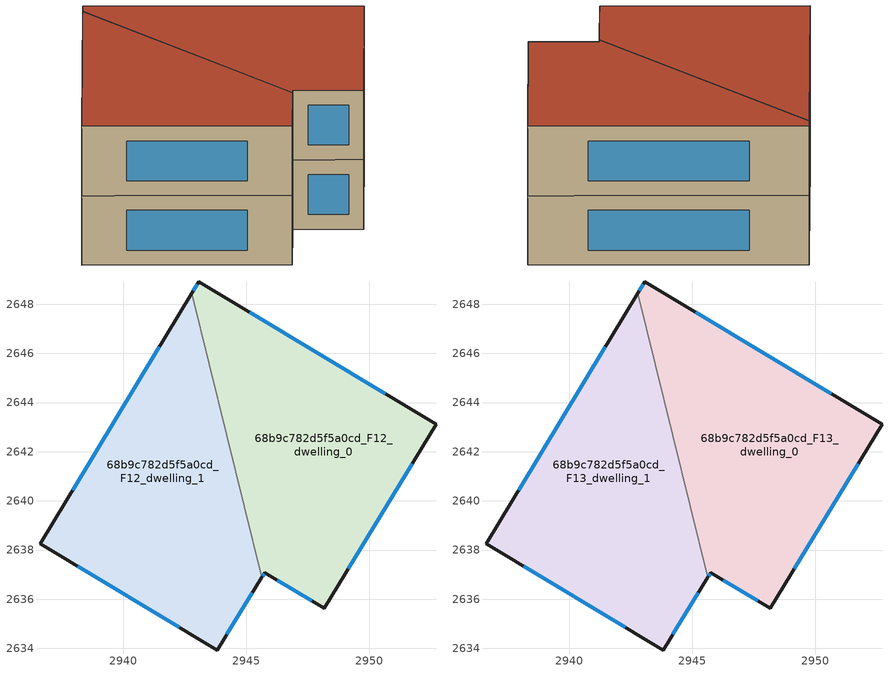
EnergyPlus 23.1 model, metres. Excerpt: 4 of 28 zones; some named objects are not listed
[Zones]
68b9c782d5f5a0cd_F12_dwelling_0
 floor to 68b9c782d5f5a0cd_F11_dwelling_0 (EU_floor_Construction): 2952.72,2643.11 2948.18,2635.63 2945.75,2637.08 2945.64,2636.9 2942.79,2648.45 2943.07,2648.91 z36
 wall outside (EU_wall_Construction): 2945.64,2636.9 2945.75,2637.08 2948.18,2635.63 2952.72,2643.11 2943.08,2648.91 2942.79,2648.45 z36:39
 wall to 68b9c782d5f5a0cd_F12_dwelling_1 (EU_wall_Construction): 2942.79,2648.45 2945.64,2636.9 z36:39
 window (EU_Window_Construction): 2943.01,2648.81 2942.85,2648.54 / 2950.65,2644.35 2945.14,2647.67 / 2949.15,2637.23 2951.75,2641.51 / 2946.27,2636.77 2947.66,2635.94 / 2945.66,2636.94 2945.73,2637.05 z36.64:38.36
68b9c782d5f5a0cd_F12_dwelling_1
 floor to 68b9c782d5f5a0cd_F11_dwelling_1 (EU_floor_Construction): 2942.79,2648.45 2945.64,2636.9 2943.83,2633.93 2936.61,2638.26 z36
 wall outside (EU_wall_Construction): 2942.79,2648.45 2936.61,2638.26 2943.83,2633.93 2945.64,2636.9 z36:39
 window (EU_Window_Construction): 2944.22,2634.57 2945.25,2636.27 / 2938.16,2637.33 2942.28,2634.86 / 2941.47,2646.26 2937.94,2640.44 z36.64:38.36
68b9c782d5f5a0cd_F13_dwelling_0
 floor to 68b9c782d5f5a0cd_F12_dwelling_0 (EU_floor_Construction): 2952.72,2643.11 2948.18,2635.63 2945.75,2637.08 2945.64,2636.9 2942.79,2648.45 2943.07,2648.91 z39
 wall outside (EU_wall_Construction): 2945.64,2636.9 2945.75,2637.08 2948.18,2635.63 2952.72,2643.11 2943.08,2648.91 2942.79,2648.45 z39:42
 wall to 68b9c782d5f5a0cd_F13_dwelling_1 (EU_wall_Construction): 2942.79,2648.45 2945.64,2636.9 z39:42
 window (EU_Window_Construction): 2943.01,2648.81 2942.85,2648.54 / 2950.65,2644.35 2945.14,2647.67 / 2949.15,2637.23 2951.75,2641.51 / 2946.27,2636.77 2947.66,2635.94 / 2945.66,2636.94 2945.73,2637.05 z39.64:41.36
 roof outside (EU_roof_Construction): 2948.18,2635.63 2952.72,2643.11 2943.08,2648.91 2942.79,2648.45 2945.64,2636.9 2945.75,2637.08 z42
68b9c782d5f5a0cd_F13_dwelling_1
 floor to 68b9c782d5f5a0cd_F12_dwelling_1 (EU_floor_Construction): 2942.79,2648.45 2945.64,2636.9 2943.83,2633.93 2936.61,2638.26 z39
 wall outside (EU_wall_Construction): 2942.79,2648.45 2936.61,2638.26 2943.83,2633.93 2945.64,2636.9 z39:42
 window (EU_Window_Construction): 2944.22,2634.57 2945.25,2636.27 / 2938.16,2637.33 2942.28,2634.86 / 2941.47,2646.26 2937.94,2640.44 z39.64:41.36
 roof outside (EU_roof_Construction): 2943.83,2633.93 2945.64,2636.9 2942.79,2648.45 2936.61,2638.26 z42
[Building]
EU S2 Campaign: North Axis=0; Terrain=City; Solar Distribution=FullExterior
[Site:Location]
Yerevan-Zvartnots.Intl.AP: Latitude=40.15; Longitude=44.383; Time Zone=4; Elevation=854
[SizingPeriod:WeatherFileDays]
AnnualSizingPeriod: Begin Month=1; Begin Day of Month=1; End Month=12; End Day of Month=31; Day of Week for Start Day=Monday; Use Weather File Daylight Saving Period=No; Use Weather File Rain and Snow Indicators=No
[MATERIAL]
EU_InternalMass_Material: Roughness=MediumRough; Thickness=0.1; Conductivity=1; Density=1800; Specific Heat=900; Thermal Absorptance=0.9; Solar Absorptance=0.7; Visible Absorptance=0.7
[MATERIAL:NOMASS] Roughness=MediumRough; Thermal Absorptance=0.9; Solar Absorptance=0.7; Visible Absorptance=0.7
Name | Thermal Resistance
EU_wall_NoMass | 1.05043
EU_roof_NoMass | 1.45357
EU_floor_NoMass | 0.478065
[WINDOWMATERIAL:SIMPLEGLAZINGSYSTEM]
EU_Window_SimpleGlazing: UFactor=2.5566; Solar Heat Gain Coefficient=0.75; Visible Transmittance=0.75
[CONSTRUCTION]
EU_wall_Construction: EU_wall_NoMass
EU_roof_Construction: EU_roof_NoMass
EU_floor_Construction: EU_floor_NoMass
EU_Window_Construction: EU_Window_SimpleGlazing
EU_InternalMass_Construction: EU_InternalMass_Material
[ZONE] Type=1; Multiplier=1; Ceiling Height=autocalculate; Volume=194.434; Floor Area=autocalculate; Part of Total Floor Area=Yes
68b9c782d5f5a0cd_F12_dwelling_0; 68b9c782d5f5a0cd_F13_dwelling_0; 68b9c782d5f5a0cd_F12_dwelling_1; 68b9c782d5f5a0cd_F13_dwelling_1
[INTERNALMASS] Construction=EU_InternalMass_Construction; Surface Area=64.8114
Name | Zone or ZoneList
68b9c782d5f5a0cd_F12_dwelling_0_EU_InternalMass | 68b9c782d5f5a0cd_F12_dwelling_0
68b9c782d5f5a0cd_F12_dwelling_1_EU_InternalMass | 68b9c782d5f5a0cd_F12_dwelling_1
68b9c782d5f5a0cd_F13_dwelling_0_EU_InternalMass | 68b9c782d5f5a0cd_F13_dwelling_0
68b9c782d5f5a0cd_F13_dwelling_1_EU_InternalMass | 68b9c782d5f5a0cd_F13_dwelling_1
[OTHEREQUIPMENT] Fuel Type=Electricity; Design Level Calculation Method=Watts/Area; Power per Zone Floor Area=1; Fraction Latent=0; Fraction Radiant=0; Fraction Lost=0; Carbon Dioxide Generation Rate=0; EndUse Subcategory=EU_Step8_InternalGains
Name | Zone or ZoneList or Space or SpaceList | Schedule
EU_Step8_InternalGain_68b9c782d5f5a0cd_F12_dwelling_0_f000 | 68b9c782d5f5a0cd_F12_dwelling_0 | EU_Step8_GainSchedule_68b9c782d5f5a0cd_F12_dwelling_0_f000
EU_Step8_InternalGain_68b9c782d5f5a0cd_F12_dwelling_1_f000 | 68b9c782d5f5a0cd_F12_dwelling_1 | EU_Step8_GainSchedule_68b9c782d5f5a0cd_F12_dwelling_1_f000
EU_Step8_InternalGain_68b9c782d5f5a0cd_F13_dwelling_0_f000 | 68b9c782d5f5a0cd_F13_dwelling_0 | EU_Step8_GainSchedule_68b9c782d5f5a0cd_F13_dwelling_0_f000
EU_Step8_InternalGain_68b9c782d5f5a0cd_F13_dwelling_1_f000 | 68b9c782d5f5a0cd_F13_dwelling_1 | EU_Step8_GainSchedule_68b9c782d5f5a0cd_F13_dwelling_1_f000
[ZONEVENTILATION:DESIGNFLOWRATE] Schedule=EU_AlwaysOn; Design Flow Rate Calculation Method=AirChanges/Hour; Air Changes per Hour=0.557805; Ventilation Type=Natural; Fan Pressure Rise=0; Fan Total Efficiency=1; Constant Term Coefficient=1; Temperature Term Coefficient=0; Velocity Term Coefficient=0; Velocity Squared Term Coefficient=0; Minimum Indoor Temperature=-100; Maximum Indoor Temperature=100; Delta Temperature=-100; Minimum Outdoor Temperature=-100; Maximum Outdoor Temperature=100; Maximum Wind Speed=40
Name | Zone or ZoneList or Space or SpaceList
EU_ConstantAir_68b9c782d5f5a0cd_F12_dwelling_0 | 68b9c782d5f5a0cd_F12_dwelling_0
EU_ConstantAir_68b9c782d5f5a0cd_F12_dwelling_1 | 68b9c782d5f5a0cd_F12_dwelling_1
EU_ConstantAir_68b9c782d5f5a0cd_F13_dwelling_0 | 68b9c782d5f5a0cd_F13_dwelling_0
EU_ConstantAir_68b9c782d5f5a0cd_F13_dwelling_1 | 68b9c782d5f5a0cd_F13_dwelling_1
[HVACTEMPLATE:ZONE:IDEALLOADSAIRSYSTEM] System Availability Schedule=EU_AlwaysOn; Maximum Heating Supply Air Temperature=50; Minimum Cooling Supply Air Temperature=13; Maximum Heating Supply Air Humidity Ratio=0.0156; Minimum Cooling Supply Air Humidity Ratio=0.0077; Heating Limit=NoLimit; Cooling Limit=NoLimit; Heating Availability Schedule=EU_AlwaysOn; Cooling Availability Schedule=EU_CoolingOff; Dehumidification Control Type=ConstantSensibleHeatRatio; Cooling Sensible Heat Ratio=0.7; Dehumidification Setpoint=60; Humidification Control Type=None; Humidification Setpoint=30; Outdoor Air Method=None; Outdoor Air Flow Rate per Person=0.00944; Outdoor Air Flow Rate per Zone Floor Area=0; Outdoor Air Flow Rate per Zone=0; Demand Controlled Ventilation Type=None; Outdoor Air Economizer Type=NoEconomizer; Heat Recovery Type=None; Sensible Heat Recovery Effectiveness=0.7; Latent Heat Recovery Effectiveness=0.65
Name | Template Thermostat
68b9c782d5f5a0cd_F12_dwelling_0 | EU_HeatOnly_68b9c782d5f5a0cd_F12_dwelling_0
68b9c782d5f5a0cd_F12_dwelling_1 | EU_HeatOnly_68b9c782d5f5a0cd_F12_dwelling_1
68b9c782d5f5a0cd_F13_dwelling_0 | EU_HeatOnly_68b9c782d5f5a0cd_F13_dwelling_0
68b9c782d5f5a0cd_F13_dwelling_1 | EU_HeatOnly_68b9c782d5f5a0cd_F13_dwelling_1
[SIZING:ZONE] Zone Cooling Design Supply Air Temperature Input Method=SupplyAirTemperature; Zone Cooling Design Supply Air Temperature=13; Zone Heating Design Supply Air Temperature Input Method=SupplyAirTemperature; Zone Heating Design Supply Air Temperature=50; Zone Cooling Design Supply Air Humidity Ratio=0.008; Zone Heating Design Supply Air Humidity Ratio=0.008; Cooling Design Air Flow Method=DesignDay; Cooling Design Air Flow Rate=0; Cooling Minimum Air Flow per Zone Floor Area=0.000762; Cooling Minimum Air Flow=0; Cooling Minimum Air Flow Fraction=0.2; Heating Design Air Flow Method=DesignDay; Heating Design Air Flow Rate=0; Heating Maximum Air Flow per Zone Floor Area=0.002032; Heating Maximum Air Flow=0.141576; Heating Maximum Air Flow Fraction=0.3; Account for Dedicated Outdoor Air System=No; Dedicated Outdoor Air System Control Strategy=NeutralSupplyAir; Dedicated Outdoor Air Low Setpoint Temperature for Design=autosize; Dedicated Outdoor Air High Setpoint Temperature for Design=autosize; Zone Load Sizing Method=Sensible Load Only No Latent Load; Zone Latent Cooling Design Supply Air Humidity Ratio Input Method=HumidityRatioDifference; Zone Cooling Design Supply Air Humidity Ratio Difference=0.005; Zone Latent Heating Design Supply Air Humidity Ratio Input Method=HumidityRatioDifference; Zone Humidification Design Supply Air Humidity Ratio Difference=0.005
68b9c782d5f5a0cd_F12_dwelling_0; 68b9c782d5f5a0cd_F12_dwelling_1; 68b9c782d5f5a0cd_F13_dwelling_0; 68b9c782d5f5a0cd_F13_dwelling_1
[SCHEDULE:CONSTANT]
Name | Hourly Value
EU_AlwaysOn | 1
EU_CoolingOff | 0
[SCHEDULE:FILE] Column Number=1; Rows to Skip at Top=0; Number of Hours of Data=8760; Column Separator=Comma; Interpolate to Timestep=No; Minutes per Item=60; Adjust Schedule for Daylight Savings=Yes
Name | File
EU_Step8_GainSchedule_68b9c782d5f5a0cd_F12_dwelling_0_f000 | ../../schedules/68b9c782d5f5a0cd/68b9c782d5f5a0cd_F12_dwelling_0_f000_gain.csv
EU_Step8_GainSchedule_68b9c782d5f5a0cd_F12_dwelling_1_f000 | ../../schedules/68b9c782d5f5a0cd/68b9c782d5f5a0cd_F12_dwelling_1_f000_gain.csv
EU_Step8_GainSchedule_68b9c782d5f5a0cd_F13_dwelling_0_f000 | ../../schedules/68b9c782d5f5a0cd/68b9c782d5f5a0cd_F13_dwelling_0_f000_gain.csv
EU_Step8_GainSchedule_68b9c782d5f5a0cd_F13_dwelling_1_f000 | ../../schedules/68b9c782d5f5a0cd/68b9c782d5f5a0cd_F13_dwelling_1_f000_gain.csv
